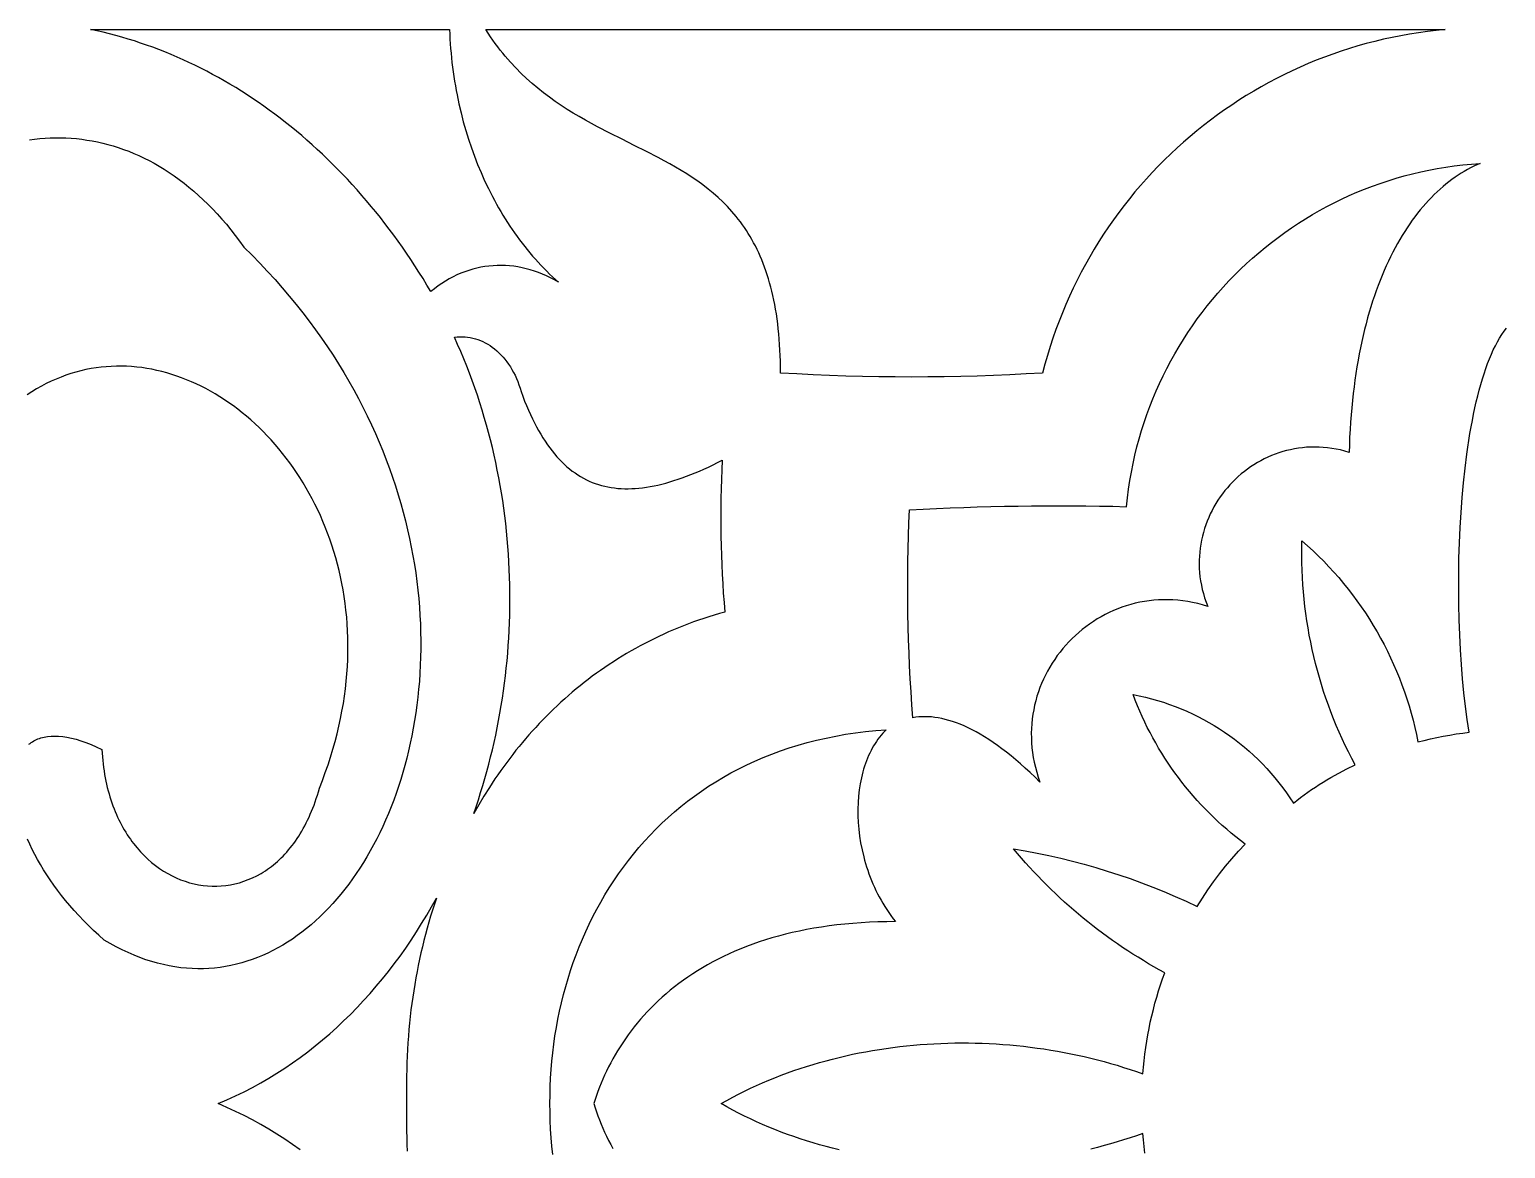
# Model space of a CAD drawing. Extents: x -4950 to -2150, y -1354 to 1346.
# Drawn here: x -3755.5 to -3550.2, y -1036.1 to -880.4 of the extents above; entities that cross this region are included whole.
import ezdxf

# ---------------------------------------------------------------- set-up
doc = ezdxf.new("R2010")
doc.units = 0
doc.layers.add('LAYER_1', color=18, linetype='CONTINUOUS')

msp = doc.modelspace()

# ---------------------------------------------------------------- linework, layer by layer
at = {"layer": 'LAYER_1'}
for points in [[(-3699.69, -916.87), (-3700.23, -915.96), (-3700.78, -915.06), (-3701.34, -914.16), (-3701.9, -913.28), (-3702.48, -912.41), (-3703.06, -911.55), (-3703.65, -910.7), (-3704.25, -909.85), (-3704.85, -909.02), (-3705.47, -908.2), (-3706.09, -907.38), (-3706.71, -906.58), (-3707.35, -905.79), (-3707.99, -905.01), (-3708.64, -904.24), (-3709.29, -903.48), (-3709.96, -902.72), (-3710.62, -901.98), (-3711.3, -901.25), (-3711.98, -900.54), (-3712.67, -899.83), (-3713.36, -899.13), (-3714.07, -898.44), (-3714.77, -897.77), (-3715.49, -897.1), (-3716.2, -896.45), (-3716.93, -895.81), (-3717.66, -895.17), (-3718.4, -894.55), (-3719.14, -893.94), (-3719.89, -893.35), (-3720.64, -892.76), (-3721.4, -892.19), (-3722.16, -891.62), (-3722.93, -891.07), (-3723.7, -890.53), (-3724.48, -890), (-3725.26, -889.49), (-3726.05, -888.98), (-3726.84, -888.49), (-3727.64, -888.01), (-3728.44, -887.54), (-3729.25, -887.08), (-3730.06, -886.64), (-3730.87, -886.2), (-3731.69, -885.78), (-3732.51, -885.38), (-3733.34, -884.98), (-3734.17, -884.6), (-3735, -884.23), (-3735.84, -883.87), (-3736.68, -883.53), (-3737.53, -883.19), (-3738.38, -882.88), (-3739.23, -882.57), (-3740.08, -882.28), (-3740.94, -881.99), (-3741.8, -881.73), (-3742.66, -881.47), (-3743.53, -881.23), (-3744.4, -881), (-3745.27, -880.79), (-3746.15, -880.59), (-3747.02, -880.4), (-3697.1, -880.41), (-3697.07, -881.07), (-3697.04, -881.73), (-3696.99, -882.39), (-3696.94, -883.05), (-3696.88, -883.7), (-3696.82, -884.36), (-3696.75, -885.01), (-3696.67, -885.66), (-3696.58, -886.3), (-3696.49, -886.95), (-3696.39, -887.59), (-3696.28, -888.23), (-3696.17, -888.87), (-3696.04, -889.5), (-3695.78, -890.76), (-3695.49, -892), (-3695.17, -893.24), (-3694.82, -894.46), (-3694.45, -895.66), (-3694.05, -896.85), (-3693.63, -898.02), (-3693.18, -899.18), (-3692.71, -900.32), (-3692.21, -901.44), (-3691.68, -902.54), (-3691.41, -903.09), (-3691.13, -903.63), (-3690.85, -904.16), (-3690.56, -904.69), (-3690.27, -905.21), (-3689.96, -905.73), (-3689.66, -906.24), (-3689.34, -906.75), (-3689.03, -907.25), (-3688.7, -907.75), (-3688.37, -908.23), (-3688.03, -908.72), (-3687.69, -909.2), (-3687.35, -909.67), (-3686.99, -910.13), (-3686.63, -910.59), (-3686.27, -911.04), (-3685.9, -911.49), (-3685.53, -911.93), (-3685.15, -912.36), (-3684.76, -912.79), (-3684.37, -913.21), (-3683.97, -913.62), (-3683.57, -914.03), (-3683.17, -914.43), (-3682.76, -914.82), (-3682.34, -915.2), (-3681.92, -915.58), (-3682.47, -915.26), (-3683.02, -914.97), (-3683.58, -914.7), (-3684.14, -914.46), (-3684.71, -914.23), (-3685.28, -914.03), (-3685.85, -913.85), (-3686.42, -913.7), (-3687, -913.56), (-3687.57, -913.45), (-3688.15, -913.36), (-3688.73, -913.3), (-3689.3, -913.26), (-3689.88, -913.24), (-3690.45, -913.24), (-3691.03, -913.27), (-3691.6, -913.32), (-3692.17, -913.39), (-3692.74, -913.49), (-3693.3, -913.61), (-3693.86, -913.75), (-3694.42, -913.92), (-3694.97, -914.11), (-3695.52, -914.32), (-3696.06, -914.56), (-3696.6, -914.82), (-3697.13, -915.1), (-3697.66, -915.41), (-3698.18, -915.74), (-3698.69, -916.09), (-3699.19, -916.47)], [(-3614.58, -928.21), (-3616.86, -928.34), (-3619.14, -928.46), (-3621.42, -928.55), (-3623.69, -928.63), (-3625.97, -928.69), (-3628.25, -928.74), (-3630.53, -928.76), (-3632.81, -928.77), (-3635.09, -928.76), (-3637.37, -928.74), (-3639.65, -928.69), (-3641.93, -928.63), (-3644.21, -928.55), (-3646.49, -928.46), (-3648.76, -928.34), (-3651.04, -928.21), (-3651.04, -927.38), (-3651.06, -926.58), (-3651.08, -925.78), (-3651.12, -925.01), (-3651.16, -924.24), (-3651.22, -923.5), (-3651.28, -922.77), (-3651.35, -922.05), (-3651.43, -921.35), (-3651.52, -920.66), (-3651.62, -919.99), (-3651.73, -919.33), (-3651.84, -918.69), (-3651.97, -918.05), (-3652.1, -917.44), (-3652.24, -916.83), (-3652.39, -916.24), (-3652.55, -915.66), (-3652.71, -915.1), (-3652.89, -914.54), (-3653.07, -914), (-3653.26, -913.47), (-3653.45, -912.95), (-3653.65, -912.45), (-3653.86, -911.95), (-3654.08, -911.47), (-3654.31, -911), (-3654.54, -910.53), (-3654.78, -910.08), (-3655.02, -909.64), (-3655.27, -909.21), (-3655.53, -908.78), (-3655.79, -908.37), (-3656.06, -907.97), (-3656.34, -907.57), (-3656.62, -907.19), (-3656.91, -906.81), (-3657.2, -906.44), (-3657.8, -905.73), (-3658.43, -905.05), (-3659.07, -904.39), (-3659.73, -903.77), (-3660.42, -903.17), (-3661.12, -902.6), (-3661.83, -902.04), (-3662.56, -901.51), (-3663.31, -901), (-3664.07, -900.5), (-3664.84, -900.02), (-3665.63, -899.56), (-3666.42, -899.1), (-3667.23, -898.66), (-3668.05, -898.22), (-3669.7, -897.37), (-3671.38, -896.53), (-3673.07, -895.68), (-3674.78, -894.83), (-3676.49, -893.94), (-3677.34, -893.48), (-3678.19, -893.01), (-3679.04, -892.53), (-3679.88, -892.03), (-3680.72, -891.51), (-3681.55, -890.97), (-3682.37, -890.41), (-3683.19, -889.83), (-3684, -889.22), (-3684.8, -888.58), (-3685.58, -887.92), (-3686.36, -887.23), (-3687.12, -886.51), (-3687.87, -885.75), (-3688.61, -884.96), (-3689.33, -884.13), (-3689.68, -883.7), (-3690.03, -883.26), (-3690.38, -882.81), (-3690.72, -882.35), (-3691.06, -881.88), (-3691.39, -881.4), (-3691.72, -880.91), (-3692.04, -880.41), (-3558.56, -880.4), (-3559.8, -880.52), (-3561.05, -880.67), (-3562.28, -880.84), (-3563.51, -881.04), (-3564.73, -881.26), (-3565.94, -881.5), (-3567.15, -881.76), (-3568.35, -882.05), (-3569.54, -882.36), (-3570.72, -882.69), (-3571.9, -883.05), (-3573.06, -883.43), (-3574.21, -883.83), (-3575.36, -884.25), (-3576.5, -884.69), (-3577.62, -885.15), (-3578.74, -885.64), (-3579.84, -886.14), (-3580.94, -886.67), (-3582.02, -887.21), (-3583.09, -887.78), (-3584.15, -888.37), (-3585.2, -888.97), (-3586.24, -889.6), (-3587.26, -890.24), (-3588.27, -890.91), (-3589.27, -891.59), (-3590.26, -892.29), (-3591.23, -893.01), (-3592.19, -893.75), (-3593.13, -894.51), (-3594.06, -895.28), (-3594.97, -896.07), (-3595.87, -896.88), (-3596.76, -897.71), (-3597.63, -898.55), (-3598.48, -899.41), (-3599.32, -900.29), (-3600.14, -901.18), (-3600.94, -902.09), (-3601.73, -903.01), (-3602.5, -903.96), (-3603.25, -904.91), (-3603.99, -905.88), (-3604.71, -906.87), (-3605.41, -907.87), (-3606.09, -908.89), (-3606.75, -909.92), (-3607.39, -910.97), (-3608.02, -912.02), (-3608.62, -913.1), (-3609.21, -914.18), (-3609.77, -915.28), (-3610.32, -916.4), (-3610.84, -917.52), (-3611.34, -918.66), (-3611.83, -919.81), (-3612.29, -920.98), (-3612.72, -922.15), (-3613.14, -923.34), (-3613.54, -924.54), (-3613.91, -925.75), (-3614.26, -926.98)], [(-3614.94, -985.14), (-3615.63, -984.46), (-3616.32, -983.81), (-3616.99, -983.18), (-3617.66, -982.59), (-3618.31, -982.02), (-3618.96, -981.49), (-3619.6, -980.98), (-3620.23, -980.49), (-3620.85, -980.04), (-3621.47, -979.61), (-3622.07, -979.21), (-3622.66, -978.83), (-3623.25, -978.48), (-3623.83, -978.15), (-3624.39, -977.85), (-3624.95, -977.58), (-3625.5, -977.33), (-3626.04, -977.1), (-3626.57, -976.89), (-3627.1, -976.71), (-3627.61, -976.55), (-3628.11, -976.41), (-3628.61, -976.3), (-3629.09, -976.21), (-3629.57, -976.13), (-3630.03, -976.08), (-3630.49, -976.05), (-3630.94, -976.04), (-3631.37, -976.05), (-3631.8, -976.08), (-3632.22, -976.12), (-3632.63, -976.19), (-3632.76, -974.38), (-3632.88, -972.57), (-3632.99, -970.77), (-3633.08, -968.96), (-3633.16, -967.15), (-3633.22, -965.34), (-3633.27, -963.53), (-3633.31, -961.72), (-3633.33, -959.91), (-3633.34, -958.1), (-3633.33, -956.29), (-3633.31, -954.48), (-3633.28, -952.67), (-3633.23, -950.86), (-3633.17, -949.05), (-3633.09, -947.24), (-3631.21, -947.14), (-3629.32, -947.05), (-3627.44, -946.97), (-3625.55, -946.91), (-3623.67, -946.84), (-3621.78, -946.79), (-3619.89, -946.75), (-3618, -946.72), (-3616.12, -946.7), (-3614.23, -946.69), (-3612.34, -946.68), (-3610.45, -946.69), (-3608.57, -946.7), (-3606.68, -946.73), (-3604.79, -946.76), (-3602.91, -946.81), (-3602.78, -945.59), (-3602.62, -944.39), (-3602.44, -943.19), (-3602.23, -942), (-3602, -940.82), (-3601.74, -939.66), (-3601.45, -938.5), (-3601.14, -937.35), (-3600.81, -936.22), (-3600.45, -935.09), (-3600.07, -933.98), (-3599.66, -932.88), (-3599.23, -931.79), (-3598.78, -930.71), (-3598.3, -929.65), (-3597.81, -928.6), (-3597.29, -927.56), (-3596.74, -926.53), (-3596.18, -925.52), (-3595.6, -924.53), (-3594.99, -923.54), (-3594.37, -922.58), (-3593.72, -921.62), (-3593.05, -920.69), (-3592.37, -919.77), (-3591.66, -918.86), (-3590.94, -917.97), (-3590.2, -917.1), (-3589.44, -916.24), (-3588.66, -915.4), (-3587.86, -914.58), (-3587.05, -913.77), (-3586.22, -912.98), (-3585.37, -912.22), (-3584.5, -911.47), (-3583.62, -910.73), (-3582.73, -910.02), (-3581.82, -909.33), (-3580.89, -908.65), (-3579.95, -908), (-3578.99, -907.37), (-3578.02, -906.75), (-3577.04, -906.16), (-3576.04, -905.59), (-3575.03, -905.04), (-3574, -904.51), (-3572.97, -904), (-3571.92, -903.52), (-3570.86, -903.06), (-3569.78, -902.62), (-3568.7, -902.2), (-3567.61, -901.81), (-3566.5, -901.44), (-3565.38, -901.1), (-3564.26, -900.78), (-3563.12, -900.48), (-3561.97, -900.21), (-3560.82, -899.97), (-3559.66, -899.75), (-3558.48, -899.55), (-3557.3, -899.38), (-3556.12, -899.24), (-3554.92, -899.12), (-3553.72, -899.03), (-3554.16, -899.23), (-3554.6, -899.44), (-3555.04, -899.66), (-3555.48, -899.89), (-3555.91, -900.14), (-3556.35, -900.4), (-3556.78, -900.68), (-3557.2, -900.97), (-3557.62, -901.27), (-3558.04, -901.59), (-3558.46, -901.92), (-3558.87, -902.26), (-3559.28, -902.62), (-3559.69, -902.99), (-3560.09, -903.37), (-3560.49, -903.77), (-3560.88, -904.18), (-3561.27, -904.61), (-3561.65, -905.05), (-3562.03, -905.5), (-3562.4, -905.97), (-3562.77, -906.45), (-3563.14, -906.94), (-3563.5, -907.45), (-3563.85, -907.98), (-3564.2, -908.51), (-3564.54, -909.06), (-3564.88, -909.63), (-3565.21, -910.2), (-3565.53, -910.8), (-3565.85, -911.4), (-3566.16, -912.02), (-3566.47, -912.65), (-3566.77, -913.3), (-3567.06, -913.96), (-3567.35, -914.64), (-3567.62, -915.33), (-3567.89, -916.03), (-3568.16, -916.75), (-3568.41, -917.48), (-3568.66, -918.22), (-3568.9, -918.98), (-3569.13, -919.75), (-3569.36, -920.54), (-3569.58, -921.34), (-3569.78, -922.16), (-3569.98, -922.99), (-3570.17, -923.83), (-3570.36, -924.69), (-3570.53, -925.56), (-3570.69, -926.44), (-3570.85, -927.34), (-3570.99, -928.26), (-3571.13, -929.19), (-3571.25, -930.13), (-3571.37, -931.08), (-3571.48, -932.05), (-3571.57, -933.04), (-3571.66, -934.04), (-3571.74, -935.05), (-3571.8, -936.08), (-3571.86, -937.12), (-3571.9, -938.18), (-3571.94, -939.25), (-3572.54, -939.07), (-3573.14, -938.92), (-3573.75, -938.8), (-3574.34, -938.7), (-3574.94, -938.62), (-3575.53, -938.56), (-3576.12, -938.53), (-3576.7, -938.51), (-3577.28, -938.52), (-3577.85, -938.55), (-3578.42, -938.6), (-3578.99, -938.67), (-3579.54, -938.76), (-3580.09, -938.88), (-3580.64, -939), (-3581.17, -939.15), (-3581.7, -939.32), (-3582.23, -939.5), (-3582.74, -939.71), (-3583.24, -939.93), (-3583.74, -940.16), (-3584.23, -940.42), (-3584.7, -940.68), (-3585.17, -940.97), (-3585.63, -941.27), (-3586.07, -941.58), (-3586.51, -941.91), (-3586.93, -942.25), (-3587.35, -942.61), (-3587.75, -942.98), (-3588.13, -943.36), (-3588.51, -943.76), (-3588.87, -944.17), (-3589.22, -944.58), (-3589.55, -945.01), (-3589.87, -945.46), (-3590.18, -945.91), (-3590.47, -946.37), (-3590.74, -946.84), (-3591, -947.32), (-3591.25, -947.81), (-3591.47, -948.31), (-3591.69, -948.82), (-3591.88, -949.33), (-3592.05, -949.86), (-3592.21, -950.39), (-3592.35, -950.92), (-3592.47, -951.47), (-3592.58, -952.01), (-3592.66, -952.57), (-3592.72, -953.13), (-3592.77, -953.69), (-3592.79, -954.26), (-3592.8, -954.83), (-3592.78, -955.41), (-3592.74, -955.99), (-3592.68, -956.57), (-3592.59, -957.15), (-3592.49, -957.74), (-3592.36, -958.32), (-3592.21, -958.91), (-3592.03, -959.5), (-3591.83, -960.09), (-3591.61, -960.68), (-3592.31, -960.47), (-3593, -960.29), (-3593.7, -960.14), (-3594.39, -960.01), (-3595.08, -959.91), (-3595.76, -959.83), (-3596.44, -959.78), (-3597.12, -959.76), (-3597.79, -959.76), (-3598.45, -959.78), (-3599.11, -959.83), (-3599.77, -959.91), (-3600.41, -960), (-3601.05, -960.12), (-3601.69, -960.26), (-3602.31, -960.42), (-3602.93, -960.6), (-3603.54, -960.81), (-3604.13, -961.03), (-3604.72, -961.28), (-3605.3, -961.54), (-3605.87, -961.82), (-3606.43, -962.12), (-3606.98, -962.44), (-3607.51, -962.78), (-3608.04, -963.14), (-3608.55, -963.51), (-3609.05, -963.9), (-3609.53, -964.3), (-3610.01, -964.72), (-3610.46, -965.15), (-3610.91, -965.6), (-3611.33, -966.07), (-3611.75, -966.55), (-3612.14, -967.04), (-3612.53, -967.54), (-3612.89, -968.06), (-3613.24, -968.59), (-3613.57, -969.13), (-3613.88, -969.68), (-3614.17, -970.24), (-3614.45, -970.81), (-3614.71, -971.4), (-3614.94, -971.99), (-3615.16, -972.59), (-3615.36, -973.2), (-3615.53, -973.82), (-3615.69, -974.44), (-3615.82, -975.07), (-3615.93, -975.71), (-3616.02, -976.36), (-3616.09, -977.01), (-3616.13, -977.67), (-3616.15, -978.33), (-3616.14, -979), (-3616.11, -979.67), (-3616.06, -980.35), (-3615.98, -981.02), (-3615.87, -981.71), (-3615.74, -982.39), (-3615.58, -983.07), (-3615.4, -983.76), (-3615.18, -984.45)], [(-3693.73, -989.53), (-3693.4, -988.57), (-3693.08, -987.59), (-3692.76, -986.61), (-3692.46, -985.63), (-3692.17, -984.64), (-3691.89, -983.65), (-3691.63, -982.65), (-3691.37, -981.64), (-3691.13, -980.64), (-3690.89, -979.62), (-3690.67, -978.61), (-3690.46, -977.59), (-3690.26, -976.56), (-3690.07, -975.53), (-3689.9, -974.5), (-3689.73, -973.47), (-3689.58, -972.43), (-3689.44, -971.39), (-3689.31, -970.35), (-3689.19, -969.3), (-3689.09, -968.25), (-3689, -967.2), (-3688.91, -966.15), (-3688.85, -965.09), (-3688.79, -964.04), (-3688.74, -962.98), (-3688.71, -961.92), (-3688.69, -960.86), (-3688.68, -959.8), (-3688.68, -958.73), (-3688.7, -957.67), (-3688.73, -956.6), (-3688.77, -955.54), (-3688.82, -954.47), (-3688.88, -953.41), (-3688.96, -952.34), (-3689.05, -951.28), (-3689.16, -950.21), (-3689.27, -949.15), (-3689.4, -948.09), (-3689.54, -947.02), (-3689.69, -945.96), (-3689.86, -944.9), (-3690.04, -943.84), (-3690.23, -942.79), (-3690.44, -941.73), (-3690.66, -940.68), (-3690.89, -939.63), (-3691.13, -938.58), (-3691.39, -937.53), (-3691.66, -936.49), (-3691.95, -935.45), (-3692.25, -934.41), (-3692.56, -933.37), (-3692.88, -932.34), (-3693.22, -931.31), (-3693.57, -930.29), (-3693.93, -929.27), (-3694.31, -928.25), (-3694.7, -927.24), (-3695.11, -926.23), (-3695.53, -925.22), (-3695.96, -924.22), (-3696.41, -923.23), (-3696.04, -923.18), (-3695.67, -923.16), (-3695.3, -923.16), (-3694.93, -923.17), (-3694.57, -923.21), (-3694.21, -923.27), (-3693.85, -923.34), (-3693.49, -923.44), (-3693.14, -923.55), (-3692.79, -923.69), (-3692.45, -923.84), (-3692.11, -924.01), (-3691.78, -924.19), (-3691.45, -924.4), (-3691.14, -924.62), (-3690.82, -924.86), (-3690.52, -925.11), (-3690.22, -925.39), (-3689.93, -925.67), (-3689.65, -925.98), (-3689.38, -926.3), (-3689.12, -926.63), (-3688.87, -926.98), (-3688.63, -927.35), (-3688.4, -927.73), (-3688.18, -928.12), (-3687.98, -928.53), (-3687.78, -928.95), (-3687.6, -929.39), (-3687.44, -929.84), (-3687.28, -930.3), (-3687.14, -930.77), (-3686.89, -931.45), (-3686.64, -932.11), (-3686.38, -932.75), (-3686.11, -933.37), (-3685.84, -933.98), (-3685.56, -934.57), (-3685.28, -935.14), (-3684.99, -935.69), (-3684.7, -936.22), (-3684.4, -936.74), (-3684.1, -937.23), (-3683.79, -937.71), (-3683.47, -938.18), (-3683.15, -938.62), (-3682.83, -939.05), (-3682.5, -939.46), (-3682.16, -939.85), (-3681.81, -940.23), (-3681.46, -940.59), (-3681.11, -940.93), (-3680.75, -941.25), (-3680.38, -941.56), (-3680.01, -941.85), (-3679.63, -942.12), (-3679.25, -942.38), (-3678.85, -942.62), (-3678.46, -942.85), (-3678.05, -943.06), (-3677.64, -943.25), (-3677.23, -943.43), (-3676.81, -943.59), (-3676.38, -943.73), (-3675.94, -943.86), (-3675.5, -943.97), (-3675.06, -944.07), (-3674.6, -944.15), (-3674.14, -944.21), (-3673.68, -944.26), (-3673.2, -944.29), (-3672.72, -944.31), (-3672.24, -944.32), (-3671.74, -944.3), (-3671.24, -944.28), (-3670.74, -944.23), (-3670.22, -944.18), (-3669.7, -944.1), (-3669.18, -944.02), (-3668.64, -943.92), (-3668.1, -943.8), (-3667.55, -943.67), (-3667, -943.52), (-3666.44, -943.36), (-3665.87, -943.19), (-3665.29, -943), (-3664.71, -942.8), (-3664.12, -942.58), (-3663.52, -942.35), (-3662.92, -942.11), (-3662.31, -941.85), (-3661.69, -941.57), (-3661.06, -941.29), (-3660.43, -940.99), (-3659.79, -940.68), (-3659.14, -940.35), (-3659.2, -941.67), (-3659.25, -942.99), (-3659.3, -944.31), (-3659.33, -945.64), (-3659.34, -946.96), (-3659.35, -948.28), (-3659.35, -949.6), (-3659.33, -950.92), (-3659.3, -952.25), (-3659.27, -953.57), (-3659.22, -954.89), (-3659.15, -956.21), (-3659.08, -957.53), (-3659, -958.85), (-3658.9, -960.16), (-3658.79, -961.48), (-3659.54, -961.69), (-3660.27, -961.91), (-3661, -962.13), (-3661.72, -962.37), (-3662.44, -962.61), (-3663.15, -962.86), (-3663.86, -963.12), (-3664.56, -963.39), (-3665.25, -963.67), (-3665.93, -963.96), (-3666.61, -964.25), (-3667.29, -964.55), (-3667.96, -964.86), (-3668.62, -965.18), (-3669.27, -965.51), (-3669.92, -965.84), (-3670.57, -966.18), (-3671.2, -966.53), (-3671.83, -966.89), (-3672.46, -967.25), (-3673.07, -967.62), (-3673.69, -968), (-3674.29, -968.39), (-3674.89, -968.78), (-3675.48, -969.18), (-3676.07, -969.59), (-3676.65, -970), (-3677.23, -970.42), (-3677.8, -970.85), (-3678.36, -971.29), (-3678.91, -971.73), (-3679.46, -972.17), (-3680.01, -972.63), (-3680.54, -973.09), (-3681.07, -973.56), (-3681.6, -974.03), (-3682.12, -974.51), (-3682.63, -975), (-3683.13, -975.49), (-3683.63, -975.99), (-3684.13, -976.49), (-3684.61, -977), (-3685.09, -977.52), (-3685.57, -978.04), (-3686.04, -978.56), (-3686.5, -979.1), (-3686.95, -979.63), (-3687.4, -980.18), (-3687.85, -980.72), (-3688.28, -981.28), (-3688.71, -981.84), (-3689.14, -982.4), (-3689.55, -982.97), (-3689.97, -983.54), (-3690.37, -984.12), (-3690.77, -984.7), (-3691.55, -985.89), (-3692.3, -987.08), (-3693.03, -988.3)]]:
    msp.add_lwpolyline(points, close=True, dxfattribs=at)
for points in [[(-3755.54, -895.74), (-3754.81, -895.65), (-3754.09, -895.58), (-3753.36, -895.52), (-3752.63, -895.48), (-3751.91, -895.47), (-3751.18, -895.47), (-3750.45, -895.49), (-3749.72, -895.53), (-3748.99, -895.59), (-3748.26, -895.68), (-3747.53, -895.78), (-3746.8, -895.9), (-3746.07, -896.04), (-3745.34, -896.21), (-3744.62, -896.39), (-3743.89, -896.6), (-3743.17, -896.83), (-3742.45, -897.08), (-3741.73, -897.35), (-3741.01, -897.64), (-3740.3, -897.95), (-3739.59, -898.29), (-3738.88, -898.64), (-3738.18, -899.02), (-3737.48, -899.43), (-3736.78, -899.85), (-3736.08, -900.3), (-3735.39, -900.77), (-3734.71, -901.27), (-3734.03, -901.78), (-3733.35, -902.32), (-3732.68, -902.89), (-3732.01, -903.48), (-3731.35, -904.09), (-3730.7, -904.72), (-3730.05, -905.38), (-3729.41, -906.07), (-3728.77, -906.78), (-3728.14, -907.51), (-3727.52, -908.27), (-3726.9, -909.05), (-3726.29, -909.86), (-3725.69, -910.69), (-3724.56, -911.81), (-3723.47, -912.93), (-3722.4, -914.06), (-3721.36, -915.2), (-3720.36, -916.35), (-3719.38, -917.5), (-3718.42, -918.66), (-3717.5, -919.83), (-3716.61, -921), (-3715.74, -922.18), (-3714.9, -923.36), (-3714.09, -924.55), (-3713.3, -925.74), (-3712.54, -926.93), (-3711.81, -928.13), (-3711.1, -929.34), (-3710.42, -930.54), (-3709.77, -931.75), (-3709.14, -932.97), (-3708.54, -934.18), (-3707.96, -935.4), (-3707.41, -936.61), (-3706.88, -937.83), (-3706.38, -939.05), (-3705.9, -940.27), (-3705.45, -941.49), (-3705.02, -942.71), (-3704.61, -943.93), (-3704.23, -945.15), (-3703.87, -946.37), (-3703.53, -947.59), (-3703.22, -948.8), (-3702.93, -950.02), (-3702.66, -951.23), (-3702.41, -952.44), (-3702.19, -953.64), (-3701.98, -954.84), (-3701.8, -956.04), (-3701.64, -957.23), (-3701.5, -958.42), (-3701.38, -959.61), (-3701.29, -960.79), (-3701.21, -961.96), (-3701.15, -963.13), (-3701.11, -964.29), (-3701.1, -965.45), (-3701.1, -966.6), (-3701.12, -967.74), (-3701.16, -968.87), (-3701.22, -970), (-3701.29, -971.12), (-3701.39, -972.23), (-3701.5, -973.33), (-3701.63, -974.42), (-3701.78, -975.51), (-3701.95, -976.58), (-3702.13, -977.65), (-3702.33, -978.7), (-3702.55, -979.74), (-3702.78, -980.78), (-3703.03, -981.8), (-3703.3, -982.81), (-3703.58, -983.8), (-3703.88, -984.79), (-3704.19, -985.76), (-3704.52, -986.72), (-3704.86, -987.67), (-3705.22, -988.6), (-3705.59, -989.52), (-3705.98, -990.42), (-3706.38, -991.31), (-3706.79, -992.18), (-3707.22, -993.04), (-3707.66, -993.89), (-3708.12, -994.72), (-3708.58, -995.53), (-3709.06, -996.32), (-3709.56, -997.1), (-3710.06, -997.86), (-3710.58, -998.6), (-3711.11, -999.33), (-3711.65, -1000.04), (-3712.2, -1000.72), (-3712.76, -1001.39), (-3713.33, -1002.04), (-3713.92, -1002.67), (-3714.51, -1003.29), (-3715.12, -1003.88), (-3715.73, -1004.45), (-3716.36, -1005), (-3716.99, -1005.52), (-3717.64, -1006.03), (-3718.29, -1006.51), (-3718.95, -1006.98), (-3719.62, -1007.42), (-3720.3, -1007.83), (-3720.98, -1008.23), (-3721.68, -1008.6), (-3722.38, -1008.94), (-3723.09, -1009.27), (-3723.81, -1009.56), (-3724.53, -1009.84), (-3725.27, -1010.08), (-3726, -1010.31), (-3726.75, -1010.5), (-3727.5, -1010.67), (-3728.25, -1010.82), (-3729.02, -1010.93), (-3729.78, -1011.02), (-3730.56, -1011.08), (-3731.33, -1011.12), (-3732.12, -1011.12), (-3732.9, -1011.1), (-3733.7, -1011.05), (-3734.49, -1010.97), (-3735.29, -1010.86), (-3736.1, -1010.72), (-3736.9, -1010.55), (-3737.71, -1010.35), (-3738.53, -1010.12), (-3739.34, -1009.86), (-3740.16, -1009.57), (-3740.98, -1009.24), (-3741.81, -1008.88), (-3742.63, -1008.49), (-3743.46, -1008.07), (-3744.29, -1007.62), (-3745.12, -1007.13), (-3745.87, -1006.46), (-3746.6, -1005.79), (-3747.31, -1005.11), (-3747.99, -1004.43), (-3748.66, -1003.73), (-3749.3, -1003.03), (-3749.91, -1002.33), (-3750.5, -1001.62), (-3751.07, -1000.91), (-3751.62, -1000.2), (-3752.14, -999.48), (-3752.64, -998.76), (-3753.12, -998.05), (-3753.57, -997.33), (-3754, -996.62), (-3754.41, -995.91), (-3754.79, -995.2), (-3755.15, -994.5), (-3755.48, -993.8), (-3755.79, -993.1)], [(-3642.87, -1036.33), (-3643.79, -1036.11), (-3644.7, -1035.87), (-3645.61, -1035.61), (-3646.51, -1035.35), (-3647.41, -1035.07), (-3648.3, -1034.78), (-3649.19, -1034.48), (-3650.07, -1034.17), (-3650.94, -1033.84), (-3651.81, -1033.5), (-3652.67, -1033.15), (-3653.53, -1032.79), (-3654.37, -1032.41), (-3655.22, -1032.02), (-3656.05, -1031.62), (-3656.87, -1031.21), (-3657.69, -1030.78), (-3658.5, -1030.34), (-3659.3, -1029.89), (-3658.5, -1029.44), (-3657.69, -1029), (-3656.87, -1028.58), (-3656.05, -1028.16), (-3655.22, -1027.76), (-3654.37, -1027.37), (-3653.53, -1027), (-3652.67, -1026.63), (-3651.81, -1026.28), (-3650.94, -1025.94), (-3650.07, -1025.62), (-3649.19, -1025.3), (-3648.3, -1025), (-3647.41, -1024.71), (-3646.51, -1024.43), (-3645.61, -1024.17), (-3644.7, -1023.92), (-3643.79, -1023.68), (-3642.87, -1023.45), (-3641.95, -1023.23), (-3641.02, -1023.03), (-3640.09, -1022.84), (-3639.16, -1022.66), (-3638.23, -1022.5), (-3637.29, -1022.34), (-3636.34, -1022.2), (-3635.4, -1022.07), (-3634.45, -1021.95), (-3633.5, -1021.85), (-3632.55, -1021.75), (-3631.6, -1021.67), (-3630.64, -1021.6), (-3629.69, -1021.55), (-3628.73, -1021.5), (-3627.77, -1021.47), (-3626.81, -1021.45), (-3625.85, -1021.44), (-3624.89, -1021.45), (-3623.94, -1021.46), (-3622.98, -1021.49), (-3622.02, -1021.53), (-3621.06, -1021.58), (-3620.1, -1021.65), (-3619.15, -1021.72), (-3618.19, -1021.81), (-3617.24, -1021.91), (-3616.29, -1022.02), (-3615.34, -1022.15), (-3614.39, -1022.28), (-3613.45, -1022.43), (-3612.51, -1022.59), (-3611.57, -1022.76), (-3610.64, -1022.95), (-3609.7, -1023.14), (-3608.78, -1023.35), (-3607.85, -1023.57), (-3606.93, -1023.8), (-3606.02, -1024.04), (-3605.11, -1024.3), (-3604.2, -1024.56), (-3603.3, -1024.84), (-3602.4, -1025.13), (-3601.51, -1025.44), (-3600.63, -1025.75), (-3600.55, -1024.83), (-3600.46, -1023.92), (-3600.35, -1023.01), (-3600.23, -1022.1), (-3600.09, -1021.21), (-3599.94, -1020.31), (-3599.77, -1019.42), (-3599.59, -1018.54), (-3599.39, -1017.66), (-3599.17, -1016.79), (-3598.94, -1015.92), (-3598.7, -1015.06), (-3598.44, -1014.21), (-3598.17, -1013.36), (-3597.89, -1012.52), (-3597.59, -1011.69), (-3598.34, -1011.27), (-3599.09, -1010.85), (-3599.83, -1010.42), (-3600.56, -1009.98), (-3601.29, -1009.53), (-3602.02, -1009.08), (-3602.74, -1008.61), (-3603.45, -1008.14), (-3604.16, -1007.66), (-3604.86, -1007.17), (-3605.55, -1006.67), (-3606.24, -1006.16), (-3606.93, -1005.65), (-3607.6, -1005.13), (-3608.27, -1004.6), (-3608.94, -1004.06), (-3609.6, -1003.51), (-3610.25, -1002.96), (-3610.89, -1002.39), (-3611.53, -1001.83), (-3612.16, -1001.25), (-3612.79, -1000.66), (-3613.4, -1000.07), (-3614.01, -999.47), (-3614.62, -998.86), (-3615.21, -998.25), (-3615.8, -997.63), (-3616.39, -997), (-3616.96, -996.36), (-3617.53, -995.72), (-3618.09, -995.07), (-3618.64, -994.41), (-3616.98, -994.7), (-3615.33, -995.01), (-3613.69, -995.36), (-3612.05, -995.73), (-3610.42, -996.14), (-3608.8, -996.57), (-3607.18, -997.03), (-3605.58, -997.52), (-3603.98, -998.04), (-3602.39, -998.58), (-3600.82, -999.16), (-3599.25, -999.76), (-3597.69, -1000.39), (-3596.15, -1001.05), (-3594.61, -1001.73), (-3593.09, -1002.44), (-3592.35, -1001.28), (-3591.58, -1000.14), (-3590.79, -999.02), (-3589.96, -997.92), (-3589.11, -996.85), (-3588.23, -995.8), (-3587.32, -994.77), (-3586.38, -993.77), (-3587.04, -993.27), (-3587.69, -992.76), (-3588.33, -992.24), (-3588.96, -991.7), (-3589.58, -991.16), (-3590.19, -990.61), (-3590.79, -990.04), (-3591.38, -989.47), (-3591.95, -988.88), (-3592.52, -988.29), (-3593.08, -987.68), (-3593.62, -987.06), (-3594.15, -986.44), (-3594.68, -985.81), (-3595.19, -985.16), (-3595.68, -984.51), (-3596.17, -983.85), (-3596.65, -983.18), (-3597.11, -982.5), (-3597.56, -981.81), (-3598, -981.12), (-3598.43, -980.42), (-3598.84, -979.7), (-3599.24, -978.99), (-3599.63, -978.26), (-3600.01, -977.52), (-3600.37, -976.78), (-3600.72, -976.03), (-3601.06, -975.28), (-3601.38, -974.52), (-3601.69, -973.75), (-3601.99, -972.97), (-3601.13, -973.14), (-3600.27, -973.34), (-3599.43, -973.55), (-3598.59, -973.78), (-3597.76, -974.04), (-3596.94, -974.32), (-3596.12, -974.62), (-3595.32, -974.94), (-3594.52, -975.27), (-3593.74, -975.63), (-3592.96, -976.01), (-3592.2, -976.41), (-3591.45, -976.83), (-3590.71, -977.26), (-3589.98, -977.72), (-3589.26, -978.19), (-3588.55, -978.68), (-3587.86, -979.19), (-3587.18, -979.72), (-3586.51, -980.27), (-3585.86, -980.83), (-3585.22, -981.41), (-3584.59, -982), (-3583.98, -982.62), (-3583.39, -983.24), (-3582.81, -983.89), (-3582.25, -984.55), (-3581.7, -985.23), (-3581.17, -985.92), (-3580.65, -986.62), (-3580.16, -987.35), (-3579.68, -988.08), (-3579.19, -987.69), (-3578.69, -987.3), (-3578.18, -986.92), (-3577.67, -986.55), (-3577.15, -986.19), (-3576.62, -985.83), (-3576.09, -985.49), (-3575.56, -985.15), (-3575.01, -984.83), (-3574.47, -984.51), (-3573.36, -983.89), (-3572.23, -983.3), (-3571.09, -982.75), (-3571.56, -981.85), (-3572.03, -980.94), (-3572.47, -980.03), (-3572.9, -979.11), (-3573.32, -978.19), (-3573.72, -977.25), (-3574.1, -976.32), (-3574.47, -975.37), (-3574.82, -974.43), (-3575.16, -973.47), (-3575.48, -972.51), (-3575.79, -971.55), (-3576.07, -970.58), (-3576.35, -969.61), (-3576.61, -968.63), (-3576.85, -967.65), (-3577.07, -966.67), (-3577.28, -965.68), (-3577.47, -964.69), (-3577.65, -963.69), (-3577.81, -962.7), (-3577.96, -961.69), (-3578.08, -960.69), (-3578.2, -959.68), (-3578.29, -958.68), (-3578.37, -957.67), (-3578.43, -956.65), (-3578.48, -955.64), (-3578.5, -954.62), (-3578.52, -953.61), (-3578.51, -952.59), (-3578.49, -951.57), (-3577.71, -952.26), (-3576.95, -952.96), (-3576.2, -953.68), (-3575.47, -954.41), (-3574.76, -955.16), (-3574.06, -955.92), (-3573.38, -956.69), (-3572.72, -957.48), (-3572.08, -958.28), (-3571.45, -959.09), (-3570.84, -959.91), (-3570.24, -960.75), (-3569.67, -961.6), (-3569.11, -962.46), (-3568.57, -963.33), (-3568.05, -964.21), (-3567.55, -965.1), (-3567.07, -966.01), (-3566.61, -966.92), (-3566.16, -967.84), (-3565.74, -968.77), (-3565.33, -969.72), (-3564.94, -970.66), (-3564.58, -971.62), (-3564.23, -972.59), (-3563.9, -973.56), (-3563.59, -974.55), (-3563.31, -975.54), (-3563.04, -976.53), (-3562.8, -977.53), (-3562.57, -978.54), (-3562.37, -979.56), (-3561.49, -979.33), (-3560.62, -979.13), (-3559.73, -978.93), (-3558.84, -978.75), (-3557.94, -978.59), (-3557.04, -978.44), (-3556.13, -978.31), (-3555.22, -978.2), (-3555.49, -976.43), (-3555.73, -974.6), (-3555.95, -972.71), (-3556.14, -970.76), (-3556.3, -968.76), (-3556.43, -966.72), (-3556.54, -964.65), (-3556.62, -962.54), (-3556.67, -960.42), (-3556.69, -958.28), (-3556.68, -956.13), (-3556.65, -953.99), (-3556.58, -951.84), (-3556.49, -949.71), (-3556.36, -947.6), (-3556.21, -945.52), (-3556.02, -943.47), (-3555.8, -941.46), (-3555.55, -939.49), (-3555.42, -938.53), (-3555.27, -937.58), (-3555.12, -936.64), (-3554.96, -935.72), (-3554.79, -934.82), (-3554.62, -933.94), (-3554.43, -933.07), (-3554.24, -932.22), (-3554.04, -931.39), (-3553.83, -930.59), (-3553.62, -929.8), (-3553.39, -929.04), (-3553.16, -928.3), (-3552.92, -927.59), (-3552.67, -926.9), (-3552.41, -926.24), (-3552.14, -925.6), (-3551.87, -924.99), (-3551.59, -924.41), (-3551.29, -923.86), (-3550.99, -923.34), (-3550.68, -922.85), (-3550.37, -922.39), (-3550.04, -921.96)], [(-3755.61, -979.88), (-3755.45, -979.75), (-3755.28, -979.63), (-3755.11, -979.52), (-3754.93, -979.41), (-3754.74, -979.32), (-3754.55, -979.22), (-3754.35, -979.14), (-3754.14, -979.07), (-3753.93, -979), (-3753.71, -978.94), (-3753.49, -978.89), (-3753.26, -978.84), (-3753.02, -978.8), (-3752.53, -978.76), (-3752.01, -978.74), (-3751.47, -978.76), (-3750.9, -978.81), (-3750.31, -978.9), (-3749.69, -979.03), (-3749.05, -979.19), (-3748.38, -979.39), (-3747.69, -979.64), (-3746.97, -979.92), (-3746.23, -980.24), (-3745.46, -980.6), (-3745.43, -981.12), (-3745.39, -981.62), (-3745.34, -982.13), (-3745.29, -982.62), (-3745.23, -983.11), (-3745.16, -983.59), (-3745.08, -984.07), (-3744.99, -984.54), (-3744.9, -985), (-3744.8, -985.45), (-3744.7, -985.9), (-3744.58, -986.34), (-3744.46, -986.78), (-3744.34, -987.2), (-3744.2, -987.62), (-3744.06, -988.04), (-3743.92, -988.45), (-3743.77, -988.85), (-3743.61, -989.24), (-3743.44, -989.63), (-3743.27, -990), (-3743.1, -990.38), (-3742.91, -990.74), (-3742.73, -991.1), (-3742.53, -991.45), (-3742.34, -991.8), (-3742.13, -992.13), (-3741.92, -992.46), (-3741.71, -992.79), (-3741.49, -993.1), (-3741.27, -993.41), (-3741.04, -993.71), (-3740.57, -994.29), (-3740.09, -994.84), (-3739.59, -995.37), (-3739.07, -995.86), (-3738.54, -996.32), (-3737.99, -996.76), (-3737.44, -997.16), (-3736.87, -997.54), (-3736.29, -997.88), (-3735.7, -998.19), (-3735.1, -998.48), (-3734.5, -998.73), (-3733.88, -998.95), (-3733.27, -999.14), (-3732.64, -999.3), (-3732.01, -999.43), (-3731.38, -999.53), (-3730.75, -999.59), (-3730.11, -999.62), (-3729.48, -999.62), (-3728.84, -999.59), (-3728.21, -999.53), (-3727.58, -999.43), (-3726.95, -999.31), (-3726.32, -999.14), (-3725.7, -998.95), (-3725.09, -998.72), (-3724.48, -998.46), (-3723.88, -998.17), (-3723.29, -997.84), (-3723, -997.66), (-3722.71, -997.48), (-3722.43, -997.28), (-3722.14, -997.08), (-3721.86, -996.87), (-3721.58, -996.65), (-3721.31, -996.42), (-3721.04, -996.19), (-3720.77, -995.94), (-3720.5, -995.69), (-3720.24, -995.43), (-3719.99, -995.16), (-3719.73, -994.88), (-3719.48, -994.59), (-3719.24, -994.29), (-3718.99, -993.98), (-3718.76, -993.67), (-3718.52, -993.35), (-3718.29, -993.01), (-3718.07, -992.67), (-3717.85, -992.32), (-3717.64, -991.96), (-3717.43, -991.6), (-3717.22, -991.22), (-3717.02, -990.83), (-3716.83, -990.44), (-3716.64, -990.04), (-3716.46, -989.62), (-3716.28, -989.2), (-3716.11, -988.77), (-3715.94, -988.33), (-3715.78, -987.88), (-3715.63, -987.43), (-3715.48, -986.96), (-3715.34, -986.48), (-3715.2, -986), (-3714.77, -984.9), (-3714.37, -983.81), (-3713.99, -982.73), (-3713.64, -981.65), (-3713.31, -980.57), (-3713.01, -979.5), (-3712.73, -978.43), (-3712.48, -977.37), (-3712.25, -976.31), (-3712.05, -975.26), (-3711.86, -974.21), (-3711.71, -973.17), (-3711.57, -972.14), (-3711.46, -971.11), (-3711.37, -970.09), (-3711.3, -969.07), (-3711.25, -968.06), (-3711.22, -967.06), (-3711.22, -966.07), (-3711.23, -965.08), (-3711.27, -964.1), (-3711.33, -963.13), (-3711.4, -962.17), (-3711.5, -961.22), (-3711.61, -960.27), (-3711.75, -959.33), (-3711.9, -958.4), (-3712.07, -957.49), (-3712.26, -956.58), (-3712.46, -955.68), (-3712.69, -954.79), (-3712.93, -953.91), (-3713.18, -953.04), (-3713.46, -952.18), (-3713.75, -951.33), (-3714.05, -950.49), (-3714.37, -949.67), (-3714.71, -948.85), (-3715.06, -948.05), (-3715.43, -947.26), (-3715.81, -946.48), (-3716.2, -945.71), (-3716.61, -944.96), (-3717.03, -944.22), (-3717.46, -943.49), (-3717.91, -942.77), (-3718.37, -942.07), (-3718.84, -941.38), (-3719.32, -940.7), (-3719.82, -940.04), (-3720.32, -939.39), (-3720.84, -938.76), (-3721.37, -938.14), (-3721.91, -937.53), (-3722.45, -936.94), (-3723.01, -936.37), (-3723.58, -935.81), (-3724.15, -935.27), (-3724.74, -934.74), (-3725.33, -934.23), (-3725.93, -933.73), (-3726.54, -933.26), (-3727.16, -932.79), (-3727.78, -932.35), (-3728.41, -931.92), (-3729.05, -931.51), (-3729.7, -931.12), (-3730.35, -930.74), (-3731, -930.38), (-3731.66, -930.04), (-3732.33, -929.72), (-3733, -929.42), (-3733.68, -929.14), (-3734.36, -928.87), (-3735.04, -928.63), (-3735.73, -928.4), (-3736.42, -928.19), (-3737.11, -928.01), (-3737.81, -927.84), (-3738.51, -927.69), (-3739.21, -927.57), (-3739.91, -927.46), (-3740.61, -927.38), (-3741.32, -927.32), (-3742.03, -927.27), (-3742.73, -927.25), (-3743.44, -927.26), (-3744.15, -927.28), (-3744.85, -927.33), (-3745.56, -927.39), (-3746.26, -927.48), (-3746.96, -927.6), (-3747.67, -927.73), (-3748.37, -927.89), (-3749.06, -928.08), (-3749.76, -928.28), (-3750.45, -928.52), (-3751.14, -928.77), (-3751.83, -929.05), (-3752.51, -929.35), (-3753.19, -929.68), (-3753.86, -930.04), (-3754.53, -930.41), (-3755.19, -930.82), (-3755.85, -931.25)], [(-3682.73, -1036.98), (-3682.85, -1035.81), (-3682.95, -1034.63), (-3683.03, -1033.45), (-3683.08, -1032.26), (-3683.11, -1031.08), (-3683.12, -1029.89), (-3683.11, -1028.71), (-3683.08, -1027.52), (-3683.03, -1026.34), (-3682.95, -1025.16), (-3682.85, -1023.98), (-3682.73, -1022.8), (-3682.59, -1021.63), (-3682.42, -1020.47), (-3682.23, -1019.31), (-3682.01, -1018.15), (-3681.78, -1017), (-3681.52, -1015.86), (-3681.24, -1014.72), (-3680.93, -1013.6), (-3680.6, -1012.48), (-3680.25, -1011.36), (-3679.87, -1010.26), (-3679.48, -1009.17), (-3679.05, -1008.09), (-3678.61, -1007.01), (-3678.14, -1005.95), (-3677.65, -1004.9), (-3677.14, -1003.86), (-3676.6, -1002.84), (-3676.04, -1001.83), (-3675.46, -1000.83), (-3674.86, -999.84), (-3674.23, -998.87), (-3673.58, -997.92), (-3672.9, -996.98), (-3672.21, -996.05), (-3671.49, -995.15), (-3670.74, -994.26), (-3669.98, -993.38), (-3669.19, -992.53), (-3668.38, -991.69), (-3667.54, -990.88), (-3666.68, -990.08), (-3665.8, -989.3), (-3664.9, -988.54), (-3663.97, -987.81), (-3663.02, -987.09), (-3662.05, -986.4), (-3661.05, -985.73), (-3660.03, -985.09), (-3658.99, -984.46), (-3657.93, -983.86), (-3656.84, -983.29), (-3655.73, -982.74), (-3654.6, -982.22), (-3653.44, -981.72), (-3652.26, -981.25), (-3651.06, -980.8), (-3649.83, -980.39), (-3648.58, -980), (-3647.31, -979.64), (-3646.02, -979.31), (-3644.7, -979.01), (-3643.36, -978.73), (-3642, -978.49), (-3640.61, -978.28), (-3639.2, -978.11), (-3637.77, -977.96), (-3636.32, -977.85), (-3636.56, -978.09), (-3636.8, -978.35), (-3637.04, -978.61), (-3637.26, -978.89), (-3637.48, -979.17), (-3637.69, -979.47), (-3637.89, -979.78), (-3638.09, -980.09), (-3638.27, -980.42), (-3638.45, -980.75), (-3638.62, -981.1), (-3638.79, -981.45), (-3638.94, -981.81), (-3639.09, -982.18), (-3639.23, -982.55), (-3639.36, -982.93), (-3639.48, -983.32), (-3639.59, -983.72), (-3639.7, -984.12), (-3639.79, -984.53), (-3639.96, -985.37), (-3640.09, -986.23), (-3640.19, -987.11), (-3640.26, -988), (-3640.29, -988.91), (-3640.28, -989.84), (-3640.24, -990.77), (-3640.16, -991.71), (-3640.04, -992.66), (-3639.89, -993.61), (-3639.7, -994.57), (-3639.47, -995.52), (-3639.35, -996), (-3639.21, -996.47), (-3639.06, -996.95), (-3638.9, -997.42), (-3638.74, -997.89), (-3638.56, -998.36), (-3638.37, -998.83), (-3638.18, -999.29), (-3637.97, -999.75), (-3637.76, -1000.21), (-3637.53, -1000.67), (-3637.3, -1001.12), (-3637.05, -1001.57), (-3636.79, -1002.01), (-3636.53, -1002.45), (-3636.25, -1002.88), (-3635.97, -1003.31), (-3635.67, -1003.73), (-3635.36, -1004.15), (-3635.04, -1004.56), (-3636.27, -1004.57), (-3637.48, -1004.6), (-3638.67, -1004.65), (-3639.83, -1004.71), (-3640.98, -1004.8), (-3642.1, -1004.9), (-3643.2, -1005.02), (-3644.29, -1005.16), (-3645.35, -1005.31), (-3646.39, -1005.48), (-3647.42, -1005.67), (-3648.42, -1005.87), (-3649.4, -1006.09), (-3650.37, -1006.32), (-3651.31, -1006.57), (-3652.24, -1006.83), (-3653.14, -1007.1), (-3654.03, -1007.39), (-3654.9, -1007.7), (-3655.75, -1008.01), (-3656.58, -1008.34), (-3657.39, -1008.68), (-3658.19, -1009.04), (-3658.97, -1009.4), (-3659.73, -1009.78), (-3660.47, -1010.17), (-3661.19, -1010.57), (-3661.9, -1010.98), (-3662.59, -1011.4), (-3663.26, -1011.83), (-3663.92, -1012.27), (-3664.56, -1012.71), (-3665.18, -1013.17), (-3665.78, -1013.64), (-3666.37, -1014.11), (-3666.95, -1014.59), (-3667.5, -1015.08), (-3668.04, -1015.58), (-3668.57, -1016.08), (-3669.08, -1016.59), (-3669.57, -1017.11), (-3670.05, -1017.63), (-3670.52, -1018.15), (-3670.97, -1018.69), (-3671.4, -1019.22), (-3671.82, -1019.76), (-3672.23, -1020.31), (-3672.62, -1020.86), (-3672.99, -1021.41), (-3673.35, -1021.97), (-3673.7, -1022.53), (-3674.04, -1023.09), (-3674.36, -1023.65), (-3674.66, -1024.21), (-3674.96, -1024.78), (-3675.24, -1025.35), (-3675.51, -1025.92), (-3675.76, -1026.49), (-3676, -1027.06), (-3676.23, -1027.62), (-3676.45, -1028.19), (-3676.65, -1028.76), (-3676.85, -1029.33), (-3677.03, -1029.89), (-3676.85, -1030.46), (-3676.65, -1031.02), (-3676.45, -1031.59), (-3676.23, -1032.16), (-3676, -1032.73), (-3675.76, -1033.3), (-3675.51, -1033.87), (-3675.24, -1034.44), (-3674.96, -1035), (-3674.66, -1035.57), (-3674.36, -1036.14)], [(-3717.86, -1036.33), (-3718.93, -1035.57), (-3720.01, -1034.84), (-3721.11, -1034.13), (-3722.23, -1033.44), (-3723.36, -1032.78), (-3724.51, -1032.15), (-3725.68, -1031.54), (-3726.86, -1030.97), (-3728.06, -1030.41), (-3729.28, -1029.89), (-3728.06, -1029.37), (-3726.86, -1028.82), (-3725.68, -1028.24), (-3724.51, -1027.64), (-3723.36, -1027), (-3722.23, -1026.34), (-3721.11, -1025.66), (-3720.01, -1024.95), (-3718.93, -1024.21), (-3717.86, -1023.45), (-3716.81, -1022.67), (-3715.78, -1021.86), (-3714.76, -1021.02), (-3713.76, -1020.17), (-3712.78, -1019.29), (-3711.82, -1018.39), (-3710.88, -1017.47), (-3709.95, -1016.52), (-3709.04, -1015.56), (-3708.15, -1014.57), (-3707.28, -1013.56), (-3706.42, -1012.54), (-3705.59, -1011.49), (-3704.77, -1010.43), (-3703.97, -1009.35), (-3703.19, -1008.25), (-3702.43, -1007.13), (-3701.69, -1005.99), (-3700.97, -1004.84), (-3700.27, -1003.67), (-3699.59, -1002.49), (-3698.92, -1001.29), (-3699.2, -1002.12), (-3699.47, -1002.96), (-3699.72, -1003.79), (-3699.97, -1004.64), (-3700.21, -1005.48), (-3700.44, -1006.33), (-3700.66, -1007.19), (-3700.87, -1008.05), (-3701.07, -1008.91), (-3701.26, -1009.78), (-3701.44, -1010.65), (-3701.61, -1011.52), (-3701.78, -1012.4), (-3701.93, -1013.29), (-3702.07, -1014.17), (-3702.21, -1015.07), (-3702.33, -1015.96), (-3702.45, -1016.86), (-3702.55, -1017.77), (-3702.65, -1018.67), (-3702.73, -1019.59), (-3702.81, -1020.5), (-3702.88, -1021.42), (-3702.94, -1022.35), (-3702.99, -1023.28), (-3703.02, -1024.21), (-3703.05, -1025.15), (-3703.07, -1026.09), (-3703.08, -1027.03), (-3703.08, -1027.98), (-3703.08, -1028.93), (-3703.06, -1029.89), (-3703.08, -1030.85), (-3703.08, -1031.8), (-3703.08, -1032.75), (-3703.07, -1033.7), (-3703.05, -1034.64), (-3703.02, -1035.58), (-3702.99, -1036.51)], [(-3600.35, -1036.78), (-3600.46, -1035.87), (-3600.55, -1034.95), (-3600.63, -1034.04), (-3601.51, -1034.35), (-3602.4, -1034.65), (-3603.3, -1034.94), (-3604.2, -1035.22), (-3605.11, -1035.49), (-3606.02, -1035.74), (-3606.93, -1035.99), (-3607.85, -1036.22)]]:
    msp.add_lwpolyline(points, dxfattribs=at)

doc.saveas('drawing.dxf')
